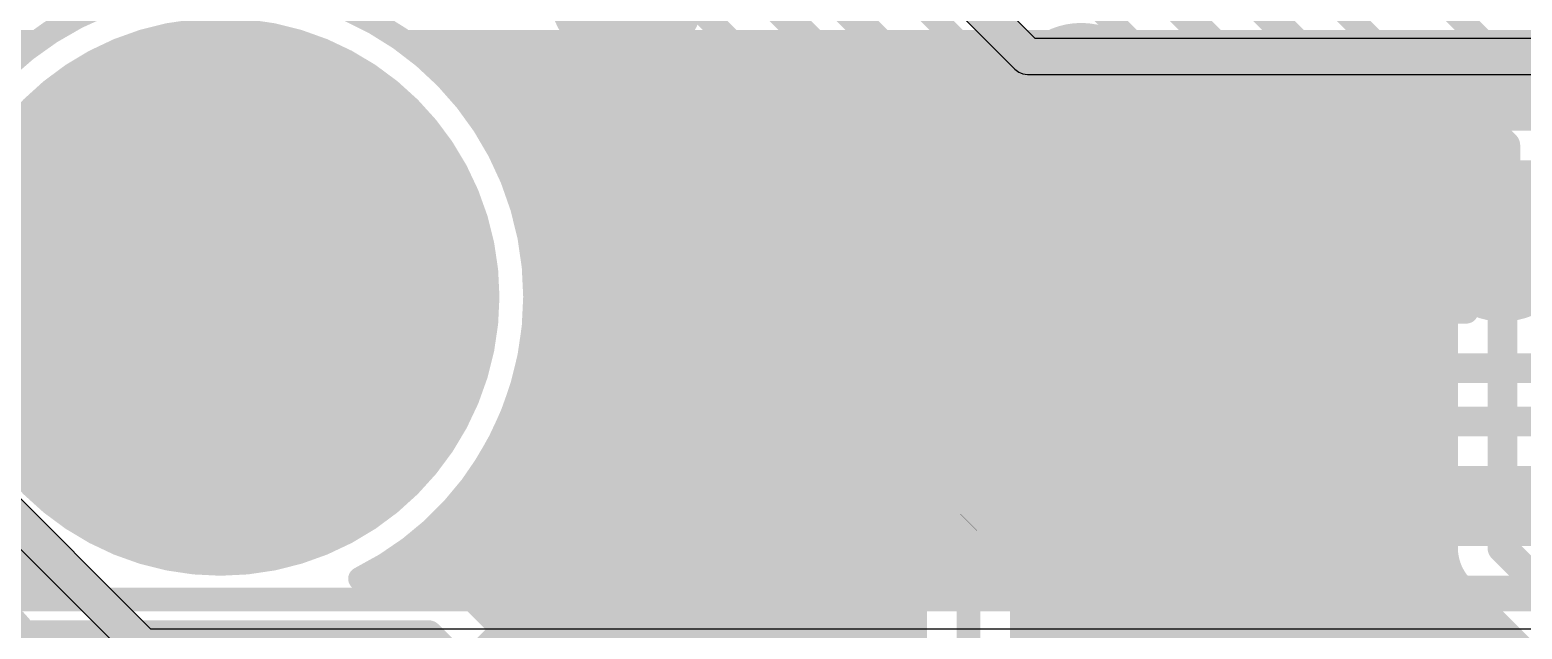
# Model space of a CAD drawing. Header units: millimetres. Extents: x 0.11 to 5.67, y 0.55 to 4.24.
# Drawn here: x 2.3698 to 2.8648, y 1.4813 to 1.6801 of the extents above; entities that cross this region are included whole.
import ezdxf

# ---------------------------------------------------------------- set-up
doc = ezdxf.new("R2010")
doc.units = ezdxf.units.MM
doc.header["$MEASUREMENT"] = 0
for name, color, linetype in [('BottomLayer', 5, 'Continuous'), ('BottomSolder', 6, 'Continuous'), ('InternalPlane1', 76, 'Continuous'), ('InternalPlane2', 16, 'Continuous'), ('MultiLayer', 9, 'Continuous'), ('PadHoleLayer', 156, 'Continuous'), ('TopLayer', 1, 'Continuous'), ('TopOverlay', 2, 'Continuous'), ('TopSolder', 216, 'Continuous'), ('ViaHoleLayer', 16, 'Continuous')]:
    doc.layers.add(name, color=color, linetype=linetype)

# ---------------------------------------------------------------- blocks, each defined once
blk = doc.blocks.new('NANOPINEO_CORE_1')
at = {"layer": 'BottomLayer', "const_width": 0.0905512}
blk.add_lwpolyline([(0.6889764, 0.7500001, 1), (0.7795276, 0.7500001, 1)], format="xyb", close=True, dxfattribs=at)
at = {"layer": 'BottomSolder', "const_width": 0.0925197}
blk.add_lwpolyline([(0.6879922, 0.7500001, 1), (0.7805118, 0.7500001, 1)], format="xyb", close=True, dxfattribs=at)
at = {"layer": 'InternalPlane1', "const_width": 0.0790551}
blk.add_lwpolyline([(0.6947245, 0.7500001, 1), (0.7737795, 0.7500001, 1)], format="xyb", close=True, dxfattribs=at)
at = {"layer": 'InternalPlane2', "const_width": 0.0790551}
blk.add_lwpolyline([(0.6947245, 0.7500001, 1), (0.7737795, 0.7500001, 1)], format="xyb", close=True, dxfattribs=at)
at = {"layer": 'MultiLayer', "const_width": 0.0905512}
blk.add_lwpolyline([(0.6889764, 0.7500001, 1), (0.7795276, 0.7500001, 1)], format="xyb", close=True, dxfattribs=at)
at = {"layer": 'PadHoleLayer', "const_width": 0.0590551}
blk.add_lwpolyline([(0.7047245, 0.7500001, 1), (0.7637795, 0.7500001, 1)], format="xyb", close=True, dxfattribs=at)
at = {"layer": 'TopLayer', "const_width": 0.0905512}
blk.add_lwpolyline([(0.6889764, 0.7500001, 1), (0.7795276, 0.7500001, 1)], format="xyb", close=True, dxfattribs=at)
at = {"layer": 'TopOverlay', "const_width": 0.007874}
for points in [[(0.7746062, 0.8503938), (-0.6938976, 0.8503938)], [(0.8326771, 0.7923229), (0.7746062, 0.8503938)]]:
    blk.add_lwpolyline(points, dxfattribs=at)
at = {"layer": 'TopOverlay', "const_width": 0.003937}
blk.add_lwpolyline([(0.7726377, 0.8503938, 1), (0.7765747, 0.8503938, 1)], format="xyb", close=True, dxfattribs=at)
blk.add_lwpolyline([(0.7726377, 0.8503938, 1), (0.7765747, 0.8503938, 1)], format="xyb", close=True, dxfattribs=at)
at = {"layer": 'TopSolder', "const_width": 0.0925197}
blk.add_lwpolyline([(0.6879922, 0.7500001, 1), (0.7805118, 0.7500001, 1)], format="xyb", close=True, dxfattribs=at)

msp = doc.modelspace()

# ---------------------------------------------------------------- linework, layer by layer
at = {"layer": 'BottomLayer'}
for points, const_width in [([(2.6843229, 1.8437717), (2.8782457, 1.6498489)], 0.007874), ([(2.2696851, 1.6761761), (2.3720721, 1.6761761)], 0.007874), ([(2.4940695, 1.6761761), (2.8519185, 1.6761761)], 0.007874), ([(2.5037233, 1.6683021), (2.8597925, 1.6683021)], 0.007874), ([(2.5114206, 1.6604281), (2.8676665, 1.6604281)], 0.007874), ([(2.5176971, 1.6525541), (2.8246714, 1.6525541)], 0.007874), ([(2.848557, 1.6525541), (2.8755405, 1.6525541)], 0.007874), ([(2.8517025, 1.6505905), (2.8730315, 1.6505905)], 0.007874), ([(2.5228513, 1.6446801), (2.8157084, 1.6446801)], 0.007874), ([(2.5270679, 1.6368061), (2.8119672, 1.6368061)], 0.007874), ([(2.8366142, 1.6299213), (2.8385827, 1.6318898)], 0.0098425), ([(2.8385827, 1.6318898), (2.8730315, 1.6318898)], 0.0098425), ([(2.5304689, 1.6289321), (2.8110428, 1.6289321)], 0.007874), ([(2.5331373, 1.6210581), (2.8126076, 1.6210581)], 0.007874), ([(2.5351307, 1.6131841), (2.817256, 1.6131841)], 0.007874), ([(2.8582677, 1.5082408), (2.8582677, 1.609252)], 0.0098425), ([(2.5364882, 1.6053101), (2.8296026, 1.6053101)], 0.007874), ([(2.5372345, 1.5974361), (2.8355684, 1.5974361)], 0.007874), ([(2.839567, 1.5082408), (2.839567, 1.5917832)], 0.007874), ([(2.5373828, 1.5895621), (2.839567, 1.5895621)], 0.007874), ([(2.5369357, 1.5816881), (2.839567, 1.5816881)], 0.007874), ([(2.5358854, 1.5738141), (2.839567, 1.5738141)], 0.007874), ([(2.5342132, 1.5659401), (2.839567, 1.5659401)], 0.007874), ([(2.5318873, 1.5580661), (2.839567, 1.5580661)], 0.007874), ([(2.5288603, 1.5501921), (2.839567, 1.5501921)], 0.007874), ([(2.5250629, 1.5423181), (2.6796257, 1.5423181)], 0.007874), ([(2.6827721, 1.5423181), (2.839567, 1.5423181)], 0.007874), ([(2.5203948, 1.5344441), (2.6626864, 1.5344441)], 0.007874), ([(2.6997114, 1.5344441), (2.839567, 1.5344441)], 0.007874), ([(2.5147066, 1.5265701), (2.6575568, 1.5265701)], 0.007874), ([(2.704841, 1.5265701), (2.839567, 1.5265701)], 0.007874), ([(2.5077657, 1.5186961), (2.6556805, 1.5186961)], 0.007874), ([(2.6811989, 1.2894666), (2.6811989, 1.516776)], 0.007874), ([(2.7067173, 1.5186961), (2.839567, 1.5186961)], 0.007874), ([(2.1822782, 1.5108221), (2.3669629, 1.5108221)], 0.007874), ([(2.4991787, 1.5108221), (2.6563107, 1.5108221)], 0.007874), ([(2.7060871, 1.5108221), (2.839567, 1.5108221)], 0.007874), ([(2.8582677, 1.5082408), (2.896036, 1.4704725)], 0.0098425), ([(2.1870079, 1.5029481), (2.3779601, 1.5029481)], 0.007874), ([(2.4881815, 1.5029481), (2.6596661, 1.5029481)], 0.007874), ([(2.7027317, 1.5029481), (2.8403316, 1.5029481)], 0.007874), ([(2.3639649, 1.4980314), (2.3867902, 1.4980314)], 0.007874), ([(2.4793514, 1.4980314), (2.5019685, 1.4980314)], 0.007874), ([(2.6634824, 1.3039317), (2.6634824, 1.4983098)], 0.007874), ([(2.6989154, 1.3039317), (2.6989154, 1.4983098)], 0.007874), ([(2.5120611, 1.4950741), (2.6634824, 1.4950741)], 0.007874), ([(2.5151919, 1.4925541), (2.5791683, 1.4285777)], 0.007874), ([(2.6989154, 1.4950741), (2.8449879, 1.4950741)], 0.007874), ([(2.8450443, 1.4950174), (2.8828126, 1.4572491)], 0.007874), ([(2.5205459, 1.4872001), (2.6634824, 1.4872001)], 0.007874), ([(2.6989154, 1.4872001), (2.8528616, 1.4872001)], 0.007874), ([(2.3639649, 1.4793307), (2.5019685, 1.4793307)], 0.0098425), ([(2.5019685, 1.4793307), (2.5659449, 1.4153543)], 0.0098425), ([(2.5284199, 1.4793261), (2.6634824, 1.4793261)], 0.007874), ([(2.6989154, 1.4793261), (2.8607356, 1.4793261)], 0.007874)]:
    msp.add_lwpolyline(points, dxfattribs=dict(at, const_width=const_width))
at = {"layer": 'BottomLayer', "const_width": 0.007874}
for points in [[(2.4360236, 1.6958243, -0.4059469930021496), (2.5374015, 1.5915354)], [(2.3867902, 1.4980314, -0.6839672376548994), (2.403993, 1.6917321)], [(2.8331088, 1.604572, -1.282891182212478), (2.8517025, 1.6505905)], [(2.839567, 1.5917832, -0.1428182963493113), (2.8331088, 1.604572)], [(2.5374015, 1.5915354, -0.2851711478446559), (2.4793514, 1.4980314)], [(2.6634824, 1.4983098, -1.513516045720436), (2.7067894, 1.516776)], [(2.7067894, 1.516776, -0.2043018768846767), (2.6989154, 1.4983098)], [(2.8450443, 1.4950174, -0.198912367379658), (2.839567, 1.5082408)], [(2.8450443, 1.4950174, -0.198912367379658), (2.839567, 1.5082408)], [(2.5019685, 1.4980314, -0.198912367379658), (2.5151919, 1.4925541)], [(2.5019685, 1.4980314, -0.198912367379658), (2.5151919, 1.4925541)]]:
    msp.add_lwpolyline(points, format="xyb", dxfattribs=at)
at = {"layer": 'BottomLayer'}
for points, const_width in [([(2.3701036, 1.6761761, 1), (2.3740406, 1.6761761, 1)], 0.003937), ([(2.492101, 1.6761761, 1), (2.496038, 1.6761761, 1)], 0.003937), ([(2.84995, 1.6761761, 1), (2.853887, 1.6761761, 1)], 0.003937), ([(2.5017548, 1.6683021, 1), (2.5056918, 1.6683021, 1)], 0.003937), ([(2.7125984, 1.6564961, 1), (2.7244094, 1.6564961, 1)], 0.011811), ([(2.857824, 1.6683021, 1), (2.861761, 1.6683021, 1)], 0.003937), ([(2.5094521, 1.6604281, 1), (2.5133891, 1.6604281, 1)], 0.003937), ([(2.865698, 1.6604281, 1), (2.869635, 1.6604281, 1)], 0.003937), ([(2.5157286, 1.6525541, 1), (2.5196656, 1.6525541, 1)], 0.003937), ([(2.8227029, 1.6525541, 1), (2.8266399, 1.6525541, 1)], 0.003937), ([(2.8465885, 1.6525541, 1), (2.8505255, 1.6525541, 1)], 0.003937), ([(2.849734, 1.6505905, 1), (2.853671, 1.6505905, 1)], 0.003937), ([(2.849734, 1.6505905, 1), (2.853671, 1.6505905, 1)], 0.003937), ([(2.5208828, 1.6446801, 1), (2.5248198, 1.6446801, 1)], 0.003937), ([(2.6151575, 1.636811, 1), (2.6269685, 1.636811, 1)], 0.011811), ([(2.8137399, 1.6446801, 1), (2.8176769, 1.6446801, 1)], 0.003937), ([(2.5250994, 1.6368061, 1), (2.5290364, 1.6368061, 1)], 0.003937), ([(2.8099987, 1.6368061, 1), (2.8139357, 1.6368061, 1)], 0.003937), ([(2.8307087, 1.6299213, 1), (2.8425197, 1.6299213, 1)], 0.011811), ([(2.8341536, 1.6299213, 1), (2.8390748, 1.6299213, 1)], 0.0049212), ([(2.8361221, 1.6318898, 1), (2.8410433, 1.6318898, 1)], 0.0049212), ([(2.8361221, 1.6318898, 1), (2.8410433, 1.6318898, 1)], 0.0049212), ([(2.5285004, 1.6289321, 1), (2.5324374, 1.6289321, 1)], 0.003937), ([(2.8090743, 1.6289321, 1), (2.8130113, 1.6289321, 1)], 0.003937), ([(2.5311688, 1.6210581, 1), (2.5351058, 1.6210581, 1)], 0.003937), ([(2.8106391, 1.6210581, 1), (2.8145761, 1.6210581, 1)], 0.003937), ([(2.8523622, 1.609252, 1), (2.8641732, 1.609252, 1)], 0.011811), ([(2.5331622, 1.6131841, 1), (2.5370992, 1.6131841, 1)], 0.003937), ([(2.7795276, 1.6043307, 1), (2.7913386, 1.6043307, 1)], 0.011811), ([(2.8152875, 1.6131841, 1), (2.8192245, 1.6131841, 1)], 0.003937), ([(2.8558071, 1.609252, 1), (2.8607283, 1.609252, 1)], 0.0049212), ([(2.5345197, 1.6053101, 1), (2.5384567, 1.6053101, 1)], 0.003937), ([(2.8276341, 1.6053101, 1), (2.8315711, 1.6053101, 1)], 0.003937), ([(2.8311403, 1.604572, 1), (2.8350773, 1.604572, 1)], 0.003937), ([(2.8311403, 1.604572, 1), (2.8350773, 1.604572, 1)], 0.003937), ([(2.535266, 1.5974361, 1), (2.539203, 1.5974361, 1)], 0.003937), ([(2.8335999, 1.5974361, 1), (2.8375369, 1.5974361, 1)], 0.003937), ([(2.535433, 1.5915354, 1), (2.53937, 1.5915354, 1)], 0.003937), ([(2.535433, 1.5915354, 1), (2.53937, 1.5915354, 1)], 0.003937), ([(2.6683071, 1.5826772, 1), (2.6801181, 1.5826772, 1)], 0.011811), ([(2.8375985, 1.5917832, 1), (2.8415355, 1.5917832, 1)], 0.003937), ([(2.8375985, 1.5917832, 1), (2.8415355, 1.5917832, 1)], 0.003937), ([(2.5354143, 1.5895621, 1), (2.5393513, 1.5895621, 1)], 0.003937), ([(2.8375985, 1.5895621, 1), (2.8415355, 1.5895621, 1)], 0.003937), ([(2.5349672, 1.5816881, 1), (2.5389042, 1.5816881, 1)], 0.003937), ([(2.8375985, 1.5816881, 1), (2.8415355, 1.5816881, 1)], 0.003937), ([(2.5339169, 1.5738141, 1), (2.5378539, 1.5738141, 1)], 0.003937), ([(2.8375985, 1.5738141, 1), (2.8415355, 1.5738141, 1)], 0.003937), ([(2.5322447, 1.5659401, 1), (2.5361817, 1.5659401, 1)], 0.003937), ([(2.8375985, 1.5659401, 1), (2.8415355, 1.5659401, 1)], 0.003937), ([(2.5299188, 1.5580661, 1), (2.5338558, 1.5580661, 1)], 0.003937), ([(2.8375985, 1.5580661, 1), (2.8415355, 1.5580661, 1)], 0.003937), ([(2.5268918, 1.5501921, 1), (2.5308288, 1.5501921, 1)], 0.003937), ([(2.8375985, 1.5501921, 1), (2.8415355, 1.5501921, 1)], 0.003937), ([(2.5230944, 1.5423181, 1), (2.5270314, 1.5423181, 1)], 0.003937), ([(2.6776572, 1.5423181, 1), (2.6815942, 1.5423181, 1)], 0.003937), ([(2.6808036, 1.5423181, 1), (2.6847406, 1.5423181, 1)], 0.003937), ([(2.7165354, 1.5354331, 1), (2.7283464, 1.5354331, 1)], 0.011811), ([(2.8375985, 1.5423181, 1), (2.8415355, 1.5423181, 1)], 0.003937), ([(2.5184263, 1.5344441, 1), (2.5223633, 1.5344441, 1)], 0.003937), ([(2.6607179, 1.5344441, 1), (2.6646549, 1.5344441, 1)], 0.003937), ([(2.6977429, 1.5344441, 1), (2.7016799, 1.5344441, 1)], 0.003937), ([(2.8375985, 1.5344441, 1), (2.8415355, 1.5344441, 1)], 0.003937), ([(2.5127381, 1.5265701, 1), (2.5166751, 1.5265701, 1)], 0.003937), ([(2.6555883, 1.5265701, 1), (2.6595253, 1.5265701, 1)], 0.003937), ([(2.7028725, 1.5265701, 1), (2.7068095, 1.5265701, 1)], 0.003937), ([(2.7795276, 1.5226378, 1), (2.7913386, 1.5226378, 1)], 0.011811), ([(2.8375985, 1.5265701, 1), (2.8415355, 1.5265701, 1)], 0.003937), ([(2.6752934, 1.516776, 1), (2.6871044, 1.516776, 1)], 0.011811), ([(2.5057972, 1.5186961, 1), (2.5097342, 1.5186961, 1)], 0.003937), ([(2.653712, 1.5186961, 1), (2.657649, 1.5186961, 1)], 0.003937), ([(2.6792304, 1.516776, 1), (2.6831674, 1.516776, 1)], 0.003937), ([(2.7047488, 1.5186961, 1), (2.7086858, 1.5186961, 1)], 0.003937), ([(2.7048209, 1.516776, 1), (2.7087579, 1.516776, 1)], 0.003937), ([(2.7048209, 1.516776, 1), (2.7087579, 1.516776, 1)], 0.003937), ([(2.8375985, 1.5186961, 1), (2.8415355, 1.5186961, 1)], 0.003937), ([(2.3649944, 1.5108221, 1), (2.3689314, 1.5108221, 1)], 0.003937), ([(2.4972102, 1.5108221, 1), (2.5011472, 1.5108221, 1)], 0.003937), ([(2.6543422, 1.5108221, 1), (2.6582792, 1.5108221, 1)], 0.003937), ([(2.7041186, 1.5108221, 1), (2.7080556, 1.5108221, 1)], 0.003937), ([(2.8375985, 1.5108221, 1), (2.8415355, 1.5108221, 1)], 0.003937), ([(2.8375985, 1.5082408, 1), (2.8415355, 1.5082408, 1)], 0.003937), ([(2.8375985, 1.5082408, 1), (2.8415355, 1.5082408, 1)], 0.003937), ([(2.8375985, 1.5082408, 1), (2.8415355, 1.5082408, 1)], 0.003937), ([(2.8558071, 1.5082408, 1), (2.8607283, 1.5082408, 1)], 0.0049212), ([(2.8558071, 1.5082408, 1), (2.8607283, 1.5082408, 1)], 0.0049212), ([(2.3759916, 1.5029481, 1), (2.3799286, 1.5029481, 1)], 0.003937), ([(2.486213, 1.5029481, 1), (2.49015, 1.5029481, 1)], 0.003937), ([(2.6576976, 1.5029481, 1), (2.6616346, 1.5029481, 1)], 0.003937), ([(2.7007632, 1.5029481, 1), (2.7047002, 1.5029481, 1)], 0.003937), ([(2.8383631, 1.5029481, 1), (2.8423001, 1.5029481, 1)], 0.003937), ([(2.3848217, 1.4980314, 1), (2.3887587, 1.4980314, 1)], 0.003937), ([(2.3848217, 1.4980314, 1), (2.3887587, 1.4980314, 1)], 0.003937), ([(2.4773829, 1.4980314, 1), (2.4813199, 1.4980314, 1)], 0.003937), ([(2.4773829, 1.4980314, 1), (2.4813199, 1.4980314, 1)], 0.003937), ([(2.5, 1.4980314, 1), (2.503937, 1.4980314, 1)], 0.003937), ([(2.5, 1.4980314, 1), (2.503937, 1.4980314, 1)], 0.003937), ([(2.5, 1.4980314, 1), (2.503937, 1.4980314, 1)], 0.003937), ([(2.6615139, 1.4983098, 1), (2.6654509, 1.4983098, 1)], 0.003937), ([(2.6615139, 1.4983098, 1), (2.6654509, 1.4983098, 1)], 0.003937), ([(2.6969469, 1.4983098, 1), (2.7008839, 1.4983098, 1)], 0.003937), ([(2.6969469, 1.4983098, 1), (2.7008839, 1.4983098, 1)], 0.003937), ([(2.5100926, 1.4950741, 1), (2.5140296, 1.4950741, 1)], 0.003937), ([(2.5132234, 1.4925541, 1), (2.5171604, 1.4925541, 1)], 0.003937), ([(2.5132234, 1.4925541, 1), (2.5171604, 1.4925541, 1)], 0.003937), ([(2.5132234, 1.4925541, 1), (2.5171604, 1.4925541, 1)], 0.003937), ([(2.6615139, 1.4950741, 1), (2.6654509, 1.4950741, 1)], 0.003937), ([(2.6969469, 1.4950741, 1), (2.7008839, 1.4950741, 1)], 0.003937), ([(2.8430194, 1.4950741, 1), (2.8469564, 1.4950741, 1)], 0.003937), ([(2.8430758, 1.4950174, 1), (2.8470128, 1.4950174, 1)], 0.003937), ([(2.8430758, 1.4950174, 1), (2.8470128, 1.4950174, 1)], 0.003937), ([(2.8430758, 1.4950174, 1), (2.8470128, 1.4950174, 1)], 0.003937), ([(2.5185774, 1.4872001, 1), (2.5225144, 1.4872001, 1)], 0.003937), ([(2.6615139, 1.4872001, 1), (2.6654509, 1.4872001, 1)], 0.003937), ([(2.6969469, 1.4872001, 1), (2.7008839, 1.4872001, 1)], 0.003937), ([(2.8508931, 1.4872001, 1), (2.8548301, 1.4872001, 1)], 0.003937), ([(2.4995079, 1.4793307, 1), (2.5044291, 1.4793307, 1)], 0.0049212), ([(2.4995079, 1.4793307, 1), (2.5044291, 1.4793307, 1)], 0.0049212), ([(2.5264514, 1.4793261, 1), (2.5303884, 1.4793261, 1)], 0.003937), ([(2.6615139, 1.4793261, 1), (2.6654509, 1.4793261, 1)], 0.003937), ([(2.6969469, 1.4793261, 1), (2.7008839, 1.4793261, 1)], 0.003937), ([(2.8587671, 1.4793261, 1), (2.8627041, 1.4793261, 1)], 0.003937)]:
    msp.add_lwpolyline(points, format="xyb", close=True, dxfattribs=dict(at, const_width=const_width))
at = {"layer": 'InternalPlane1', "const_width": 0.0259055}
for points in [[(2.8236615, 1.6299213, 1), (2.8495669, 1.6299213, 1)], [(2.845315, 1.609252, 1), (2.8712204, 1.609252, 1)], [(2.6682462, 1.516776, 1), (2.6941516, 1.516776, 1)], [(2.3364567, 1.4685039, 1), (2.3623621, 1.4685039, 1)]]:
    msp.add_lwpolyline(points, format="xyb", close=True, dxfattribs=at)
at = {"layer": 'InternalPlane2'}
for p, q in [((2.7032547, 1.6772164), (2.6024132, 1.7780579)), ((2.5922448, 1.7713787), (2.6965755, 1.667048)), ((3.1377443, 1.6772164), (2.7032547, 1.6772164)), ((2.6965755, 1.667048), (2.6978091, 1.6661014)), ((2.6978091, 1.6661014), (2.6984042, 1.6658549)), ((2.6984042, 1.6658549), (2.6992458, 1.6655063)), ((2.6992458, 1.6655063), (2.7007874, 1.6653034)), ((2.7007874, 1.6653034), (3.6899607, 1.6653034)), ((2.4099477, 1.4813501), (2.3297754, 1.5615224)), ((2.319607, 1.5548432), (2.4032685, 1.4711817)), ((2.7057088, 1.4813501), (2.4099477, 1.4813501)), ((3.8794225, 1.4813502), (2.7057088, 1.4813501))]:
    msp.add_line(p, q, dxfattribs=at)
at = {"layer": 'InternalPlane2', "const_width": 0.011811}
for points in [[(2.5964567, 1.7755906), (2.7007874, 1.6712599)], [(2.7007874, 1.6712599), (3.6899607, 1.6712599)], [(2.3238189, 1.5590551), (2.4074804, 1.4753936)]]:
    msp.add_lwpolyline(points, dxfattribs=at)
at = {"layer": 'InternalPlane2'}
for points, const_width in [([(2.5549607, 1.6929134, 1), (2.5808661, 1.6929134, 1)], 0.0259055), ([(2.7055512, 1.6564961, 1), (2.7314566, 1.6564961, 1)], 0.0259055), ([(2.6978347, 1.6712599, 1), (2.7037401, 1.6712599, 1)], 0.0059055), ([(2.6978347, 1.6712599, 1), (2.7037401, 1.6712599, 1)], 0.0059055), ([(2.6081103, 1.636811, 1), (2.6340157, 1.636811, 1)], 0.0259055), ([(2.8236615, 1.6299213, 1), (2.8495669, 1.6299213, 1)], 0.0259055), ([(2.845315, 1.609252, 1), (2.8712204, 1.609252, 1)], 0.0259055), ([(2.7724804, 1.6043307, 1), (2.7983858, 1.6043307, 1)], 0.0259055), ([(2.6612599, 1.5826772, 1), (2.6871653, 1.5826772, 1)], 0.0259055), ([(2.7094882, 1.5354331, 1), (2.7353936, 1.5354331, 1)], 0.0259055), ([(2.7724804, 1.5226378, 1), (2.7983858, 1.5226378, 1)], 0.0259055), ([(2.6682462, 1.516776, 1), (2.6941516, 1.516776, 1)], 0.0259055), ([(2.3364567, 1.4685039, 1), (2.3623621, 1.4685039, 1)], 0.0259055)]:
    msp.add_lwpolyline(points, format="xyb", close=True, dxfattribs=dict(at, const_width=const_width))
at = {"layer": 'MultiLayer', "const_width": 0.011811}
for points in [[(2.7125984, 1.6564961, 1), (2.7244094, 1.6564961, 1)], [(2.6151575, 1.636811, 1), (2.6269685, 1.636811, 1)], [(2.8307087, 1.6299213, 1), (2.8425197, 1.6299213, 1)], [(2.8523622, 1.609252, 1), (2.8641732, 1.609252, 1)], [(2.7795276, 1.6043307, 1), (2.7913386, 1.6043307, 1)], [(2.6683071, 1.5826772, 1), (2.6801181, 1.5826772, 1)], [(2.7165354, 1.5354331, 1), (2.7283464, 1.5354331, 1)], [(2.7795276, 1.5226378, 1), (2.7913386, 1.5226378, 1)], [(2.6752934, 1.516776, 1), (2.6871044, 1.516776, 1)]]:
    msp.add_lwpolyline(points, format="xyb", close=True, dxfattribs=at)
at = {"layer": 'TopLayer'}
for points, const_width in [([(2.5639763, 1.7898596), (2.7672218, 1.5866141)], 0.007874), ([(2.5187008, 1.7864173), (2.7549212, 1.5501969)], 0.0098425), ([(2.5452756, 1.7821135), (2.7594757, 1.5679134)], 0.0098425), ([(2.5349294, 1.7437419), (2.7416978, 1.5369735)], 0.007874), ([(2.7574344, 1.7345636), (2.8187697, 1.6732283)], 0.007874), ([(2.744211, 1.7213402), (2.8110236, 1.6545276)], 0.0098425), ([(2.7323999, 1.7055922), (2.8080708, 1.6299213)], 0.0098425), ([(2.7246538, 1.6868915), (2.7948474, 1.6166979)], 0.007874), ([(2.4940695, 1.6761761), (2.6024952, 1.6761761)], 0.007874), ([(2.6776598, 1.6761761), (2.7353692, 1.6761761)], 0.007874), ([(2.8158219, 1.6761761), (3.0042552, 1.6761761)], 0.007874), ([(2.8187697, 1.6732283), (2.8464567, 1.6732283)], 0.007874), ([(2.5037233, 1.6683021), (2.6103692, 1.6683021)], 0.007874), ([(2.6855338, 1.6683021), (2.7432432, 1.6683021)], 0.007874), ([(2.859105, 1.6683021), (2.9996117, 1.6683021)], 0.007874), ([(2.8596801, 1.667751), (2.8724754, 1.6549557)], 0.007874), ([(2.5114206, 1.6604281), (2.6182432, 1.6604281)], 0.007874), ([(2.6934078, 1.6604281), (2.7511172, 1.6604281)], 0.007874), ([(2.867003, 1.6604281), (2.9980502, 1.6604281)], 0.007874), ([(2.8110236, 1.6545276), (2.8464567, 1.6545276)], 0.0098425), ([(2.8464567, 1.6545276), (2.859252, 1.6417323)], 0.0098425), ([(2.5176971, 1.6525541), (2.6261172, 1.6525541)], 0.007874), ([(2.7012818, 1.6525541), (2.7589912, 1.6525541)], 0.007874), ([(2.5228513, 1.6446801), (2.6339912, 1.6446801)], 0.007874), ([(2.7091558, 1.6446801), (2.7668652, 1.6446801)], 0.007874), ([(2.859252, 1.6102363), (2.859252, 1.6417323)], 0.0098425), ([(2.5270679, 1.6368061), (2.6418652, 1.6368061)], 0.007874), ([(2.7170298, 1.6368061), (2.7747392, 1.6368061)], 0.007874), ([(2.8080708, 1.6299213), (2.8366142, 1.6299213)], 0.0098425), ([(2.5304689, 1.6289321), (2.6497392, 1.6289321)], 0.007874), ([(2.7249038, 1.6289321), (2.7826132, 1.6289321)], 0.007874), ([(2.5331373, 1.6210581), (2.6576132, 1.6210581)], 0.007874), ([(2.7327778, 1.6210581), (2.7904872, 1.6210581)], 0.007874), ([(2.5351307, 1.6131841), (2.6654872, 1.6131841)], 0.007874), ([(2.7406518, 1.6131841), (2.7997292, 1.6131841)], 0.007874), ([(2.8080708, 1.6112206), (2.8191454, 1.6112206)], 0.007874), ([(2.8582677, 1.609252), (2.859252, 1.6102363)], 0.0098425), ([(2.5364882, 1.6053101), (2.6733612, 1.6053101)], 0.007874), ([(2.7485258, 1.6053101), (2.8296026, 1.6053101)], 0.007874), ([(2.5372345, 1.5974361), (2.6812352, 1.5974361)], 0.007874), ([(2.7563998, 1.5974361), (2.8355684, 1.5974361)], 0.007874), ([(2.5373828, 1.5895621), (2.6891092, 1.5895621)], 0.007874), ([(2.7642738, 1.5895621), (2.841922, 1.5895621)], 0.007874), ([(2.7672218, 1.5866141), (2.8463346, 1.5866141)], 0.007874), ([(2.5369357, 1.5816881), (2.6969832, 1.5816881)], 0.007874), ([(2.5358854, 1.5738141), (2.7048572, 1.5738141)], 0.007874), ([(2.5342132, 1.5659401), (2.7127312, 1.5659401)], 0.007874), ([(2.7594757, 1.5679134), (2.9242126, 1.5679134)], 0.0098425), ([(2.5318873, 1.5580661), (2.7206052, 1.5580661)], 0.007874), ([(2.7549212, 1.5501969), (2.9251968, 1.5501969)], 0.0098425), ([(2.5288603, 1.5501921), (2.7284792, 1.5501921)], 0.007874), ([(2.5250629, 1.5423181), (2.6796257, 1.5423181)], 0.007874), ([(2.6827721, 1.5423181), (2.7363532, 1.5423181)], 0.007874), ([(2.5203948, 1.5344441), (2.5241982, 1.5344441)], 0.007874), ([(2.5246063, 1.5344488), (2.6626909, 1.5344488)], 0.007874), ([(2.6997114, 1.5344441), (2.7448432, 1.5344441)], 0.007874), ([(2.7549212, 1.5314962), (2.9146747, 1.5314962)], 0.007874), ([(2.704841, 1.5265701), (2.9159539, 1.5265701)], 0.007874), ([(2.4990157, 1.4911417), (2.5246063, 1.5167323)], 0.007874), ([(2.5246063, 1.5167323), (2.6811552, 1.5167323)], 0.007874), ([(2.6811552, 1.5167323), (2.6811989, 1.516776)], 0.007874), ([(2.7067173, 1.5186961), (2.9206022, 1.5186961)], 0.007874), ([(2.7064779, 1.5127952), (2.9280275, 1.5127952)], 0.007874), ([(2.1766395, 1.1298425), (2.5408915, 1.4940945)], 0.0098425), ([(2.3651575, 1.4911417), (2.4990157, 1.4911417)], 0.007874), ([(2.5408915, 1.4940945), (2.9419292, 1.4940945)], 0.0098425)]:
    msp.add_lwpolyline(points, dxfattribs=dict(at, const_width=const_width))
at = {"layer": 'TopLayer', "const_width": 0.007874}
for points in [[(2.4360236, 1.6958243, -0.4059469930021496), (2.5374015, 1.5915354)], [(2.8464567, 1.6732283, -0.198912367379658), (2.8596801, 1.667751)], [(2.8464567, 1.6732283, -0.198912367379658), (2.8596801, 1.667751)], [(2.8080708, 1.6112206, -0.198912367379658), (2.7948474, 1.6166979)], [(2.8080708, 1.6112206, -0.198912367379658), (2.7948474, 1.6166979)], [(2.8331088, 1.604572, -0.1547008876361117), (2.8191454, 1.6112206)], [(2.8463346, 1.5866141, -0.2293400560342888), (2.8331088, 1.604572)], [(2.5374015, 1.5915354, -0.1475533394625034), (2.5199958, 1.5338384)], [(2.6626909, 1.5344488, -0.6765570491336053), (2.7067894, 1.516776)], [(2.7549212, 1.5314962, -0.198912367379658), (2.7416978, 1.5369735)], [(2.7549212, 1.5314962, -0.198912367379658), (2.7416978, 1.5369735)], [(2.5199958, 1.5338384, -0.06591226311164598), (2.5246063, 1.5344488)], [(2.5199958, 1.5338384, -0.06591226311164598), (2.5246063, 1.5344488)], [(2.7067894, 1.516776, -0.03906786515946091), (2.7064779, 1.5127952)]]:
    msp.add_lwpolyline(points, format="xyb", dxfattribs=at)
at = {"layer": 'TopLayer'}
for points, const_width in [([(2.492101, 1.6761761, 1), (2.496038, 1.6761761, 1)], 0.003937), ([(2.6005267, 1.6761761, 1), (2.6044637, 1.6761761, 1)], 0.003937), ([(2.6756913, 1.6761761, 1), (2.6796283, 1.6761761, 1)], 0.003937), ([(2.7334007, 1.6761761, 1), (2.7373377, 1.6761761, 1)], 0.003937), ([(2.8138534, 1.6761761, 1), (2.8177904, 1.6761761, 1)], 0.003937), ([(2.8168012, 1.6732283, 1), (2.8207382, 1.6732283, 1)], 0.003937), ([(2.8168012, 1.6732283, 1), (2.8207382, 1.6732283, 1)], 0.003937), ([(2.8444882, 1.6732283, 1), (2.8484252, 1.6732283, 1)], 0.003937), ([(2.8444882, 1.6732283, 1), (2.8484252, 1.6732283, 1)], 0.003937), ([(2.8444882, 1.6732283, 1), (2.8484252, 1.6732283, 1)], 0.003937), ([(2.5017548, 1.6683021, 1), (2.5056918, 1.6683021, 1)], 0.003937), ([(2.6084007, 1.6683021, 1), (2.6123377, 1.6683021, 1)], 0.003937), ([(2.6835653, 1.6683021, 1), (2.6875023, 1.6683021, 1)], 0.003937), ([(2.7125984, 1.6564961, 1), (2.7244094, 1.6564961, 1)], 0.011811), ([(2.7412747, 1.6683021, 1), (2.7452117, 1.6683021, 1)], 0.003937), ([(2.8571365, 1.6683021, 1), (2.8610735, 1.6683021, 1)], 0.003937), ([(2.8577116, 1.667751, 1), (2.8616486, 1.667751, 1)], 0.003937), ([(2.8577116, 1.667751, 1), (2.8616486, 1.667751, 1)], 0.003937), ([(2.8577116, 1.667751, 1), (2.8616486, 1.667751, 1)], 0.003937), ([(2.5094521, 1.6604281, 1), (2.5133891, 1.6604281, 1)], 0.003937), ([(2.6162747, 1.6604281, 1), (2.6202117, 1.6604281, 1)], 0.003937), ([(2.6914393, 1.6604281, 1), (2.6953763, 1.6604281, 1)], 0.003937), ([(2.7491487, 1.6604281, 1), (2.7530857, 1.6604281, 1)], 0.003937), ([(2.8650345, 1.6604281, 1), (2.8689715, 1.6604281, 1)], 0.003937), ([(2.808563, 1.6545276, 1), (2.8134842, 1.6545276, 1)], 0.0049212), ([(2.808563, 1.6545276, 1), (2.8134842, 1.6545276, 1)], 0.0049212), ([(2.8439961, 1.6545276, 1), (2.8489173, 1.6545276, 1)], 0.0049212), ([(2.8439961, 1.6545276, 1), (2.8489173, 1.6545276, 1)], 0.0049212), ([(2.5157286, 1.6525541, 1), (2.5196656, 1.6525541, 1)], 0.003937), ([(2.6241487, 1.6525541, 1), (2.6280857, 1.6525541, 1)], 0.003937), ([(2.6993133, 1.6525541, 1), (2.7032503, 1.6525541, 1)], 0.003937), ([(2.7570227, 1.6525541, 1), (2.7609597, 1.6525541, 1)], 0.003937), ([(2.5208828, 1.6446801, 1), (2.5248198, 1.6446801, 1)], 0.003937), ([(2.6151575, 1.636811, 1), (2.6269685, 1.636811, 1)], 0.011811), ([(2.6320227, 1.6446801, 1), (2.6359597, 1.6446801, 1)], 0.003937), ([(2.7071873, 1.6446801, 1), (2.7111243, 1.6446801, 1)], 0.003937), ([(2.7648967, 1.6446801, 1), (2.7688337, 1.6446801, 1)], 0.003937), ([(2.8567914, 1.6417323, 1), (2.8617126, 1.6417323, 1)], 0.0049212), ([(2.8567914, 1.6417323, 1), (2.8617126, 1.6417323, 1)], 0.0049212), ([(2.5250994, 1.6368061, 1), (2.5290364, 1.6368061, 1)], 0.003937), ([(2.6398967, 1.6368061, 1), (2.6438337, 1.6368061, 1)], 0.003937), ([(2.7150613, 1.6368061, 1), (2.7189983, 1.6368061, 1)], 0.003937), ([(2.7727707, 1.6368061, 1), (2.7767077, 1.6368061, 1)], 0.003937), ([(2.8307087, 1.6299213, 1), (2.8425197, 1.6299213, 1)], 0.011811), ([(2.8056102, 1.6299213, 1), (2.8105314, 1.6299213, 1)], 0.0049212), ([(2.8056102, 1.6299213, 1), (2.8105314, 1.6299213, 1)], 0.0049212), ([(2.8341536, 1.6299213, 1), (2.8390748, 1.6299213, 1)], 0.0049212), ([(2.5285004, 1.6289321, 1), (2.5324374, 1.6289321, 1)], 0.003937), ([(2.6477707, 1.6289321, 1), (2.6517077, 1.6289321, 1)], 0.003937), ([(2.7229353, 1.6289321, 1), (2.7268723, 1.6289321, 1)], 0.003937), ([(2.7806447, 1.6289321, 1), (2.7845817, 1.6289321, 1)], 0.003937), ([(2.5311688, 1.6210581, 1), (2.5351058, 1.6210581, 1)], 0.003937), ([(2.6556447, 1.6210581, 1), (2.6595817, 1.6210581, 1)], 0.003937), ([(2.7308093, 1.6210581, 1), (2.7347463, 1.6210581, 1)], 0.003937), ([(2.7885187, 1.6210581, 1), (2.7924557, 1.6210581, 1)], 0.003937), ([(2.7928789, 1.6166979, 1), (2.7968159, 1.6166979, 1)], 0.003937), ([(2.7928789, 1.6166979, 1), (2.7968159, 1.6166979, 1)], 0.003937), ([(2.7928789, 1.6166979, 1), (2.7968159, 1.6166979, 1)], 0.003937), ([(2.8523622, 1.609252, 1), (2.8641732, 1.609252, 1)], 0.011811), ([(2.5331622, 1.6131841, 1), (2.5370992, 1.6131841, 1)], 0.003937), ([(2.6635187, 1.6131841, 1), (2.6674557, 1.6131841, 1)], 0.003937), ([(2.7386833, 1.6131841, 1), (2.7426203, 1.6131841, 1)], 0.003937), ([(2.7795276, 1.6043307, 1), (2.7913386, 1.6043307, 1)], 0.011811), ([(2.7977607, 1.6131841, 1), (2.8016977, 1.6131841, 1)], 0.003937), ([(2.8061023, 1.6112206, 1), (2.8100393, 1.6112206, 1)], 0.003937), ([(2.8061023, 1.6112206, 1), (2.8100393, 1.6112206, 1)], 0.003937), ([(2.8061023, 1.6112206, 1), (2.8100393, 1.6112206, 1)], 0.003937), ([(2.8171769, 1.6112206, 1), (2.8211139, 1.6112206, 1)], 0.003937), ([(2.8171769, 1.6112206, 1), (2.8211139, 1.6112206, 1)], 0.003937), ([(2.8558071, 1.609252, 1), (2.8607283, 1.609252, 1)], 0.0049212), ([(2.8567914, 1.6102363, 1), (2.8617126, 1.6102363, 1)], 0.0049212), ([(2.8567914, 1.6102363, 1), (2.8617126, 1.6102363, 1)], 0.0049212), ([(2.5345197, 1.6053101, 1), (2.5384567, 1.6053101, 1)], 0.003937), ([(2.6713927, 1.6053101, 1), (2.6753297, 1.6053101, 1)], 0.003937), ([(2.7465573, 1.6053101, 1), (2.7504943, 1.6053101, 1)], 0.003937), ([(2.8276341, 1.6053101, 1), (2.8315711, 1.6053101, 1)], 0.003937), ([(2.8311403, 1.604572, 1), (2.8350773, 1.604572, 1)], 0.003937), ([(2.8311403, 1.604572, 1), (2.8350773, 1.604572, 1)], 0.003937), ([(2.535266, 1.5974361, 1), (2.539203, 1.5974361, 1)], 0.003937), ([(2.6792667, 1.5974361, 1), (2.6832037, 1.5974361, 1)], 0.003937), ([(2.7544313, 1.5974361, 1), (2.7583683, 1.5974361, 1)], 0.003937), ([(2.8335999, 1.5974361, 1), (2.8375369, 1.5974361, 1)], 0.003937), ([(2.535433, 1.5915354, 1), (2.53937, 1.5915354, 1)], 0.003937), ([(2.535433, 1.5915354, 1), (2.53937, 1.5915354, 1)], 0.003937), ([(2.6683071, 1.5826772, 1), (2.6801181, 1.5826772, 1)], 0.011811), ([(2.5354143, 1.5895621, 1), (2.5393513, 1.5895621, 1)], 0.003937), ([(2.6871407, 1.5895621, 1), (2.6910777, 1.5895621, 1)], 0.003937), ([(2.7623053, 1.5895621, 1), (2.7662423, 1.5895621, 1)], 0.003937), ([(2.7652533, 1.5866141, 1), (2.7691903, 1.5866141, 1)], 0.003937), ([(2.7652533, 1.5866141, 1), (2.7691903, 1.5866141, 1)], 0.003937), ([(2.8399535, 1.5895621, 1), (2.8438905, 1.5895621, 1)], 0.003937), ([(2.8443661, 1.5866141, 1), (2.8483031, 1.5866141, 1)], 0.003937), ([(2.8443661, 1.5866141, 1), (2.8483031, 1.5866141, 1)], 0.003937), ([(2.5349672, 1.5816881, 1), (2.5389042, 1.5816881, 1)], 0.003937), ([(2.6950147, 1.5816881, 1), (2.6989517, 1.5816881, 1)], 0.003937), ([(2.5339169, 1.5738141, 1), (2.5378539, 1.5738141, 1)], 0.003937), ([(2.7028887, 1.5738141, 1), (2.7068257, 1.5738141, 1)], 0.003937), ([(2.5322447, 1.5659401, 1), (2.5361817, 1.5659401, 1)], 0.003937), ([(2.7107627, 1.5659401, 1), (2.7146997, 1.5659401, 1)], 0.003937), ([(2.7570151, 1.5679134, 1), (2.7619363, 1.5679134, 1)], 0.0049212), ([(2.7570151, 1.5679134, 1), (2.7619363, 1.5679134, 1)], 0.0049212), ([(2.5299188, 1.5580661, 1), (2.5338558, 1.5580661, 1)], 0.003937), ([(2.7186367, 1.5580661, 1), (2.7225737, 1.5580661, 1)], 0.003937), ([(2.7524606, 1.5501969, 1), (2.7573818, 1.5501969, 1)], 0.0049212), ([(2.7524606, 1.5501969, 1), (2.7573818, 1.5501969, 1)], 0.0049212), ([(2.5268918, 1.5501921, 1), (2.5308288, 1.5501921, 1)], 0.003937), ([(2.7265107, 1.5501921, 1), (2.7304477, 1.5501921, 1)], 0.003937), ([(2.5230944, 1.5423181, 1), (2.5270314, 1.5423181, 1)], 0.003937), ([(2.6776572, 1.5423181, 1), (2.6815942, 1.5423181, 1)], 0.003937), ([(2.6808036, 1.5423181, 1), (2.6847406, 1.5423181, 1)], 0.003937), ([(2.7165354, 1.5354331, 1), (2.7283464, 1.5354331, 1)], 0.011811), ([(2.7343847, 1.5423181, 1), (2.7383217, 1.5423181, 1)], 0.003937), ([(2.7397293, 1.5369735, 1), (2.7436663, 1.5369735, 1)], 0.003937), ([(2.7397293, 1.5369735, 1), (2.7436663, 1.5369735, 1)], 0.003937), ([(2.7397293, 1.5369735, 1), (2.7436663, 1.5369735, 1)], 0.003937), ([(2.5180273, 1.5338384, 1), (2.5219643, 1.5338384, 1)], 0.003937), ([(2.5180273, 1.5338384, 1), (2.5219643, 1.5338384, 1)], 0.003937), ([(2.5180273, 1.5338384, 1), (2.5219643, 1.5338384, 1)], 0.003937), ([(2.5184263, 1.5344441, 1), (2.5223633, 1.5344441, 1)], 0.003937), ([(2.5222297, 1.5344441, 1), (2.5261667, 1.5344441, 1)], 0.003937), ([(2.5226378, 1.5344488, 1), (2.5265748, 1.5344488, 1)], 0.003937), ([(2.5226378, 1.5344488, 1), (2.5265748, 1.5344488, 1)], 0.003937), ([(2.5226378, 1.5344488, 1), (2.5265748, 1.5344488, 1)], 0.003937), ([(2.6607224, 1.5344488, 1), (2.6646594, 1.5344488, 1)], 0.003937), ([(2.6607224, 1.5344488, 1), (2.6646594, 1.5344488, 1)], 0.003937), ([(2.6977429, 1.5344441, 1), (2.7016799, 1.5344441, 1)], 0.003937), ([(2.7428747, 1.5344441, 1), (2.7468117, 1.5344441, 1)], 0.003937), ([(2.7529527, 1.5314962, 1), (2.7568897, 1.5314962, 1)], 0.003937), ([(2.7529527, 1.5314962, 1), (2.7568897, 1.5314962, 1)], 0.003937), ([(2.7529527, 1.5314962, 1), (2.7568897, 1.5314962, 1)], 0.003937), ([(2.7028725, 1.5265701, 1), (2.7068095, 1.5265701, 1)], 0.003937), ([(2.7795276, 1.5226378, 1), (2.7913386, 1.5226378, 1)], 0.011811), ([(2.6752934, 1.516776, 1), (2.6871044, 1.516776, 1)], 0.011811), ([(2.5226378, 1.5167323, 1), (2.5265748, 1.5167323, 1)], 0.003937), ([(2.5226378, 1.5167323, 1), (2.5265748, 1.5167323, 1)], 0.003937), ([(2.6791867, 1.5167323, 1), (2.6831237, 1.5167323, 1)], 0.003937), ([(2.6791867, 1.5167323, 1), (2.6831237, 1.5167323, 1)], 0.003937), ([(2.6792304, 1.516776, 1), (2.6831674, 1.516776, 1)], 0.003937), ([(2.7047488, 1.5186961, 1), (2.7086858, 1.5186961, 1)], 0.003937), ([(2.7048209, 1.516776, 1), (2.7087579, 1.516776, 1)], 0.003937), ([(2.7048209, 1.516776, 1), (2.7087579, 1.516776, 1)], 0.003937), ([(2.7045094, 1.5127952, 1), (2.7084464, 1.5127952, 1)], 0.003937), ([(2.7045094, 1.5127952, 1), (2.7084464, 1.5127952, 1)], 0.003937), ([(2.4970472, 1.4911417, 1), (2.5009842, 1.4911417, 1)], 0.003937), ([(2.4970472, 1.4911417, 1), (2.5009842, 1.4911417, 1)], 0.003937), ([(2.5384309, 1.4940945, 1), (2.5433521, 1.4940945, 1)], 0.0049212), ([(2.5384309, 1.4940945, 1), (2.5433521, 1.4940945, 1)], 0.0049212)]:
    msp.add_lwpolyline(points, format="xyb", close=True, dxfattribs=dict(at, const_width=const_width))
at = {"layer": 'ViaHoleLayer', "const_width": 0.0059055}
for points in [[(2.7155512, 1.6564961, 1), (2.7214566, 1.6564961, 1)], [(2.6181103, 1.636811, 1), (2.6240157, 1.636811, 1)], [(2.8336615, 1.6299213, 1), (2.8395669, 1.6299213, 1)], [(2.855315, 1.609252, 1), (2.8612204, 1.609252, 1)], [(2.7824804, 1.6043307, 1), (2.7883858, 1.6043307, 1)], [(2.6712599, 1.5826772, 1), (2.6771653, 1.5826772, 1)], [(2.7194882, 1.5354331, 1), (2.7253936, 1.5354331, 1)], [(2.7824804, 1.5226378, 1), (2.7883858, 1.5226378, 1)], [(2.6782462, 1.516776, 1), (2.6841516, 1.516776, 1)]]:
    msp.add_lwpolyline(points, format="xyb", close=True, dxfattribs=at)

# ---------------------------------------------------------------- block references
at = {"rotation": 180}
msp.add_blockref('NANOPINEO_CORE_1', (3.1673228, 2.3415355), dxfattribs=at)

doc.saveas('drawing.dxf')
